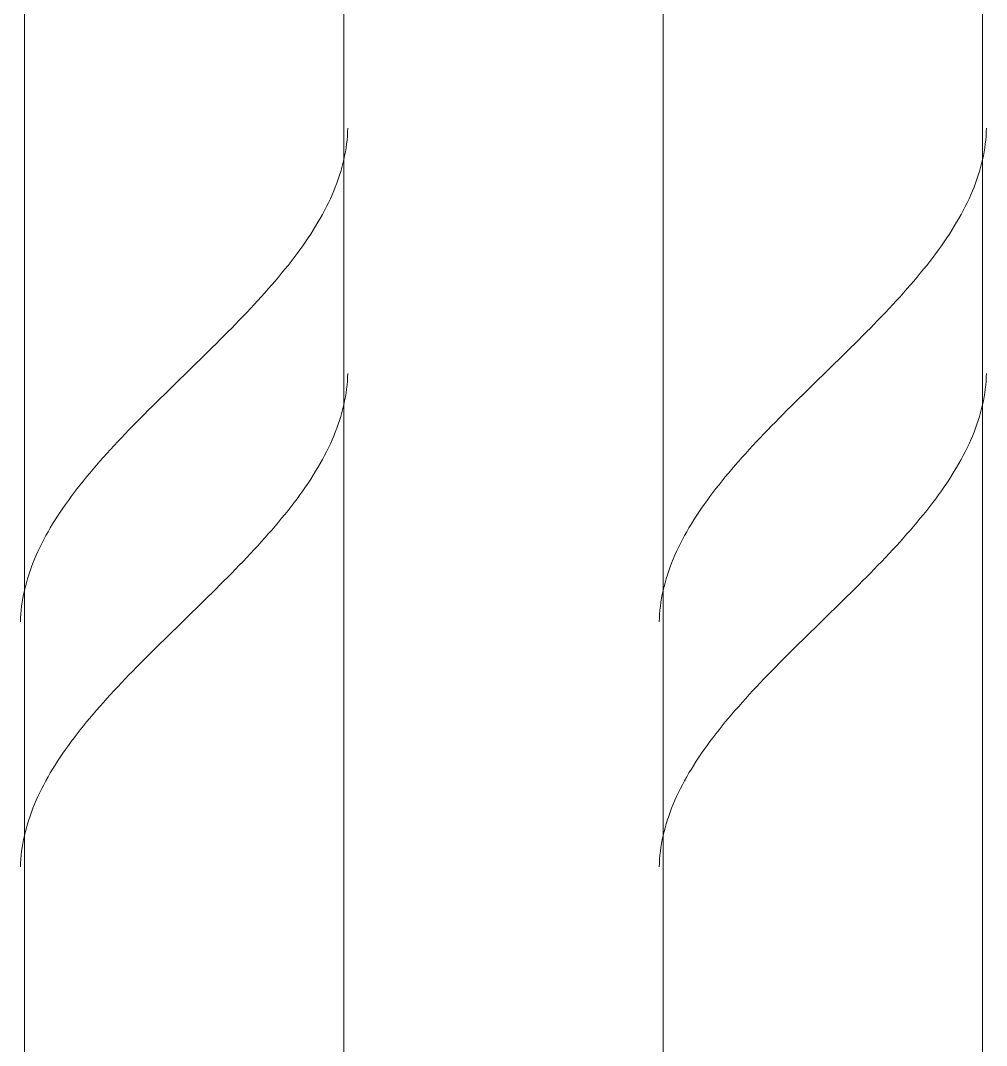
# Model space of a CAD drawing. Header units: inches. Extents: x -15746 to 650, y -81 to 12338.
# Drawn here: x -15746.417 to -15744.905, y -45.924 to -44.319 of the extents above; entities that cross this region are included whole.
import ezdxf

# ---------------------------------------------------------------- set-up
doc = ezdxf.new("R2010")
doc.units = ezdxf.units.IN
doc.header["$MEASUREMENT"] = 0
doc.layers.add('A-WALL', color=113, linetype='Continuous', lineweight=13)
doc.layers.add('A-WALL-PATT', color=111, linetype='Continuous', lineweight=18)

# ---------------------------------------------------------------- blocks, each defined once
blk = doc.blocks.new('FP_238-DETAIL - AT CMU SHELF AT RAMP')
at = {"layer": 'A-WALL', "lineweight": 18}
for p, q in [((16980.8521, -30.9791), (16980.8521, -47.4189)), ((16981.3521, -47.4189), (16981.3521, -30.9791))]:
    blk.add_line(p, q, dxfattribs=at)
at = {"layer": 'A-WALL-PATT', "lineweight": 9}
for p, q in [((16981.358, -44.4935), (16981.3583, -44.4874)), ((16981.3564, -44.512), (16981.3571, -44.5058)), ((16981.3571, -44.5058), (16981.3577, -44.4997)), ((16981.3577, -44.4997), (16981.358, -44.4935)), ((16981.3546, -44.5242), (16981.3556, -44.5181)), ((16981.3556, -44.5181), (16981.3564, -44.512)), ((16981.3507, -44.5426), (16981.3521, -44.5365)), ((16981.3521, -44.5365), (16981.3534, -44.5304)), ((16981.3534, -44.5304), (16981.3546, -44.5242)), ((16981.3473, -44.5549), (16981.3491, -44.5488)), ((16981.3491, -44.5488), (16981.3507, -44.5426)), ((16981.3412, -44.5733), (16981.3434, -44.5672)), ((16981.3434, -44.5672), (16981.3454, -44.561)), ((16981.3454, -44.561), (16981.3473, -44.5549)), ((16981.3337, -44.5917), (16981.3364, -44.5856)), ((16981.3364, -44.5856), (16981.3388, -44.5794)), ((16981.3388, -44.5794), (16981.3412, -44.5733)), ((16981.3281, -44.604), (16981.331, -44.5979)), ((16981.331, -44.5979), (16981.3337, -44.5917)), ((16981.3186, -44.6224), (16981.3219, -44.6163)), ((16981.3219, -44.6163), (16981.3251, -44.6101)), ((16981.3251, -44.6101), (16981.3281, -44.604)), ((16981.3079, -44.6408), (16981.3116, -44.6347)), ((16981.3116, -44.6347), (16981.3152, -44.6285)), ((16981.3152, -44.6285), (16981.3186, -44.6224)), ((16981.3002, -44.6531), (16981.3041, -44.6469)), ((16981.3041, -44.6469), (16981.3079, -44.6408)), ((16981.2877, -44.6715), (16981.292, -44.6654)), ((16981.292, -44.6654), (16981.2961, -44.6592)), ((16981.2961, -44.6592), (16981.3002, -44.6531)), ((16981.2788, -44.6838), (16981.2833, -44.6776)), ((16981.2833, -44.6776), (16981.2877, -44.6715)), ((16981.2647, -44.7022), (16981.2695, -44.696)), ((16981.2695, -44.696), (16981.2742, -44.6899)), ((16981.2742, -44.6899), (16981.2788, -44.6838)), ((16981.2496, -44.7206), (16981.2547, -44.7144)), ((16981.2547, -44.7144), (16981.2597, -44.7083)), ((16981.2597, -44.7083), (16981.2647, -44.7022)), ((16981.2392, -44.7328), (16981.2445, -44.7267)), ((16981.2445, -44.7267), (16981.2496, -44.7206)), ((16981.2229, -44.7513), (16981.2284, -44.7451)), ((16981.2284, -44.7451), (16981.2338, -44.739)), ((16981.2338, -44.739), (16981.2392, -44.7328)), ((16981.2059, -44.7697), (16981.2116, -44.7635)), ((16981.2116, -44.7635), (16981.2173, -44.7574)), ((16981.2173, -44.7574), (16981.2229, -44.7513)), ((16981.1943, -44.7819), (16981.2001, -44.7758)), ((16981.2001, -44.7758), (16981.2059, -44.7697)), ((16981.1765, -44.8003), (16981.1825, -44.7942)), ((16981.1825, -44.7942), (16981.1884, -44.7881)), ((16981.1884, -44.7881), (16981.1943, -44.7819)), ((16981.1643, -44.8126), (16981.1704, -44.8065)), ((16981.1704, -44.8065), (16981.1765, -44.8003)), ((16981.1459, -44.831), (16981.1521, -44.8249)), ((16981.1521, -44.8249), (16981.1582, -44.8187)), ((16981.1582, -44.8187), (16981.1643, -44.8126)), ((16981.1272, -44.8494), (16981.1334, -44.8433)), ((16981.1334, -44.8433), (16981.1397, -44.8372)), ((16981.1397, -44.8372), (16981.1459, -44.831)), ((16981.1146, -44.8617), (16981.1209, -44.8556)), ((16981.1209, -44.8556), (16981.1272, -44.8494)), ((16981.0958, -44.8801), (16981.1021, -44.874)), ((16981.1021, -44.874), (16981.1084, -44.8678)), ((16981.1084, -44.8678), (16981.1146, -44.8617)), ((16981.358, -44.8775), (16981.3583, -44.8713)), ((16981.0832, -44.8924), (16981.0895, -44.8862)), ((16981.0895, -44.8862), (16981.0958, -44.8801)), ((16981.3564, -44.8959), (16981.3571, -44.8897)), ((16981.3571, -44.8897), (16981.3577, -44.8836)), ((16981.3577, -44.8836), (16981.358, -44.8775)), ((16981.0645, -44.9108), (16981.0707, -44.9047)), ((16981.0707, -44.9047), (16981.077, -44.8985)), ((16981.077, -44.8985), (16981.0832, -44.8924)), ((16981.3546, -44.9081), (16981.3556, -44.902)), ((16981.3556, -44.902), (16981.3564, -44.8959)), ((16981.0459, -44.9292), (16981.0521, -44.9231)), ((16981.0521, -44.9231), (16981.0583, -44.9169)), ((16981.0583, -44.9169), (16981.0645, -44.9108)), ((16981.3507, -44.9266), (16981.3521, -44.9204)), ((16981.3521, -44.9204), (16981.3534, -44.9143)), ((16981.3534, -44.9143), (16981.3546, -44.9081)), ((16981.0337, -44.9415), (16981.0398, -44.9353)), ((16981.0398, -44.9353), (16981.0459, -44.9292)), ((16981.3454, -44.945), (16981.3473, -44.9388)), ((16981.3473, -44.9388), (16981.3491, -44.9327)), ((16981.3491, -44.9327), (16981.3507, -44.9266)), ((16981.0157, -44.9599), (16981.0217, -44.9537)), ((16981.0217, -44.9537), (16981.0277, -44.9476)), ((16981.0277, -44.9476), (16981.0337, -44.9415)), ((16981.3412, -44.9572), (16981.3434, -44.9511)), ((16981.3434, -44.9511), (16981.3454, -44.945)), ((16980.9982, -44.9783), (16981.004, -44.9721)), ((16981.004, -44.9721), (16981.0098, -44.966)), ((16981.0098, -44.966), (16981.0157, -44.9599)), ((16981.3337, -44.9756), (16981.3364, -44.9695)), ((16981.3364, -44.9695), (16981.3388, -44.9634)), ((16981.3388, -44.9634), (16981.3412, -44.9572)), ((16980.9868, -44.9906), (16980.9925, -44.9844)), ((16980.9925, -44.9844), (16980.9982, -44.9783)), ((16981.3251, -44.994), (16981.3281, -44.9879)), ((16981.3281, -44.9879), (16981.331, -44.9818)), ((16981.331, -44.9818), (16981.3337, -44.9756)), ((16980.9703, -45.009), (16980.9757, -45.0028)), ((16980.9757, -45.0028), (16980.9813, -44.9967)), ((16980.9813, -44.9967), (16980.9868, -44.9906)), ((16981.3186, -45.0063), (16981.3219, -45.0002)), ((16981.3219, -45.0002), (16981.3251, -44.994)), ((16980.9597, -45.0212), (16980.965, -45.0151)), ((16980.965, -45.0151), (16980.9703, -45.009)), ((16981.3079, -45.0247), (16981.3116, -45.0186)), ((16981.3116, -45.0186), (16981.3152, -45.0125)), ((16981.3152, -45.0125), (16981.3186, -45.0063)), ((16980.9444, -45.0396), (16980.9494, -45.0335)), ((16980.9494, -45.0335), (16980.9545, -45.0274)), ((16980.9545, -45.0274), (16980.9597, -45.0212)), ((16981.3002, -45.037), (16981.3041, -45.0309)), ((16981.3041, -45.0309), (16981.3079, -45.0247)), ((16980.93, -45.058), (16980.9347, -45.0519)), ((16980.9347, -45.0519), (16980.9395, -45.0458)), ((16980.9395, -45.0458), (16980.9444, -45.0396)), ((16981.2877, -45.0554), (16981.292, -45.0493)), ((16981.292, -45.0493), (16981.2961, -45.0431)), ((16981.2961, -45.0431), (16981.3002, -45.037)), ((16980.9209, -45.0703), (16980.9254, -45.0642)), ((16980.9254, -45.0642), (16980.93, -45.058)), ((16981.2742, -45.0738), (16981.2788, -45.0677)), ((16981.2788, -45.0677), (16981.2833, -45.0615)), ((16981.2833, -45.0615), (16981.2877, -45.0554)), ((16980.908, -45.0887), (16980.9122, -45.0826)), ((16980.9122, -45.0826), (16980.9165, -45.0765)), ((16980.9165, -45.0765), (16980.9209, -45.0703)), ((16981.2647, -45.0861), (16981.2695, -45.0799)), ((16981.2695, -45.0799), (16981.2742, -45.0738)), ((16980.9, -45.101), (16980.904, -45.0949)), ((16980.904, -45.0949), (16980.908, -45.0887)), ((16981.2496, -45.1045), (16981.2547, -45.0984)), ((16981.2547, -45.0984), (16981.2597, -45.0922)), ((16981.2597, -45.0922), (16981.2647, -45.0861)), ((16980.889, -45.1194), (16980.8925, -45.1133)), ((16980.8925, -45.1133), (16980.8962, -45.1071)), ((16980.8962, -45.1071), (16980.9, -45.101)), ((16981.2338, -45.1229), (16981.2392, -45.1168)), ((16981.2392, -45.1168), (16981.2445, -45.1106)), ((16981.2445, -45.1106), (16981.2496, -45.1045)), ((16980.8791, -45.1378), (16980.8823, -45.1317)), ((16980.8823, -45.1317), (16980.8856, -45.1255)), ((16980.8856, -45.1255), (16980.889, -45.1194)), ((16981.2229, -45.1352), (16981.2284, -45.129)), ((16981.2284, -45.129), (16981.2338, -45.1229)), ((16980.8732, -45.1501), (16980.8761, -45.144)), ((16980.8761, -45.144), (16980.8791, -45.1378)), ((16981.2059, -45.1536), (16981.2116, -45.1474)), ((16981.2116, -45.1474), (16981.2173, -45.1413)), ((16981.2173, -45.1413), (16981.2229, -45.1352)), ((16980.8653, -45.1685), (16980.8678, -45.1624)), ((16980.8678, -45.1624), (16980.8704, -45.1562)), ((16980.8704, -45.1562), (16980.8732, -45.1501)), ((16981.1943, -45.1659), (16981.2001, -45.1597)), ((16981.2001, -45.1597), (16981.2059, -45.1536)), ((16980.8587, -45.1869), (16980.8608, -45.1808)), ((16980.8608, -45.1808), (16980.863, -45.1746)), ((16980.863, -45.1746), (16980.8653, -45.1685)), ((16981.1765, -45.1843), (16981.1825, -45.1781)), ((16981.1825, -45.1781), (16981.1884, -45.172)), ((16981.1884, -45.172), (16981.1943, -45.1659)), ((16980.8551, -45.1992), (16980.8568, -45.193)), ((16980.8568, -45.193), (16980.8587, -45.1869)), ((16981.1582, -45.2027), (16981.1643, -45.1965)), ((16981.1643, -45.1965), (16981.1704, -45.1904)), ((16981.1704, -45.1904), (16981.1765, -45.1843)), ((16980.8507, -45.2176), (16980.852, -45.2114)), ((16980.852, -45.2114), (16980.8535, -45.2053)), ((16980.8535, -45.2053), (16980.8551, -45.1992)), ((16981.1459, -45.2149), (16981.1521, -45.2088)), ((16981.1521, -45.2088), (16981.1582, -45.2027)), ((16980.8486, -45.2299), (16980.8496, -45.2237)), ((16980.8496, -45.2237), (16980.8507, -45.2176)), ((16981.1272, -45.2333), (16981.1334, -45.2272)), ((16981.1334, -45.2272), (16981.1397, -45.2211)), ((16981.1397, -45.2211), (16981.1459, -45.2149)), ((16980.8465, -45.2483), (16980.847, -45.2421)), ((16980.847, -45.2421), (16980.8477, -45.236)), ((16980.8477, -45.236), (16980.8486, -45.2299)), ((16981.1146, -45.2456), (16981.1209, -45.2395)), ((16981.1209, -45.2395), (16981.1272, -45.2333)), ((16980.8459, -45.2605), (16980.8461, -45.2544)), ((16980.8461, -45.2544), (16980.8465, -45.2483)), ((16981.0958, -45.264), (16981.1021, -45.2579)), ((16981.1021, -45.2579), (16981.1084, -45.2518)), ((16981.1084, -45.2518), (16981.1146, -45.2456)), ((16981.077, -45.2824), (16981.0832, -45.2763)), ((16981.0832, -45.2763), (16981.0895, -45.2702)), ((16981.0895, -45.2702), (16981.0958, -45.264)), ((16981.0645, -45.2947), (16981.0707, -45.2886)), ((16981.0707, -45.2886), (16981.077, -45.2824)), ((16981.0459, -45.3131), (16981.0521, -45.307)), ((16981.0521, -45.307), (16981.0583, -45.3008)), ((16981.0583, -45.3008), (16981.0645, -45.2947)), ((16981.0277, -45.3315), (16981.0337, -45.3254)), ((16981.0337, -45.3254), (16981.0398, -45.3192)), ((16981.0398, -45.3192), (16981.0459, -45.3131)), ((16981.0157, -45.3438), (16981.0217, -45.3377)), ((16981.0217, -45.3377), (16981.0277, -45.3315)), ((16980.9982, -45.3622), (16981.004, -45.3561)), ((16981.004, -45.3561), (16981.0098, -45.3499)), ((16981.0098, -45.3499), (16981.0157, -45.3438)), ((16980.9868, -45.3745), (16980.9925, -45.3683)), ((16980.9925, -45.3683), (16980.9982, -45.3622)), ((16980.9703, -45.3929), (16980.9757, -45.3867)), ((16980.9757, -45.3867), (16980.9813, -45.3806)), ((16980.9813, -45.3806), (16980.9868, -45.3745)), ((16980.9545, -45.4113), (16980.9597, -45.4052)), ((16980.9597, -45.4052), (16980.965, -45.399)), ((16980.965, -45.399), (16980.9703, -45.3929)), ((16980.9444, -45.4236), (16980.9494, -45.4174)), ((16980.9494, -45.4174), (16980.9545, -45.4113)), ((16980.93, -45.442), (16980.9347, -45.4358)), ((16980.9347, -45.4358), (16980.9395, -45.4297)), ((16980.9395, -45.4297), (16980.9444, -45.4236)), ((16980.9209, -45.4542), (16980.9254, -45.4481)), ((16980.9254, -45.4481), (16980.93, -45.442)), ((16980.908, -45.4726), (16980.9122, -45.4665)), ((16980.9122, -45.4665), (16980.9165, -45.4604)), ((16980.9165, -45.4604), (16980.9209, -45.4542)), ((16980.8962, -45.4911), (16980.9, -45.4849)), ((16980.9, -45.4849), (16980.904, -45.4788)), ((16980.904, -45.4788), (16980.908, -45.4726)), ((16980.889, -45.5033), (16980.8925, -45.4972)), ((16980.8925, -45.4972), (16980.8962, -45.4911)), ((16980.8791, -45.5217), (16980.8823, -45.5156)), ((16980.8823, -45.5156), (16980.8856, -45.5095)), ((16980.8856, -45.5095), (16980.889, -45.5033)), ((16980.8704, -45.5401), (16980.8732, -45.534)), ((16980.8732, -45.534), (16980.8761, -45.5279)), ((16980.8761, -45.5279), (16980.8791, -45.5217)), ((16980.8653, -45.5524), (16980.8678, -45.5463)), ((16980.8678, -45.5463), (16980.8704, -45.5401)), ((16980.8587, -45.5708), (16980.8608, -45.5647)), ((16980.8608, -45.5647), (16980.863, -45.5586)), ((16980.863, -45.5586), (16980.8653, -45.5524)), ((16980.8551, -45.5831), (16980.8568, -45.577)), ((16980.8568, -45.577), (16980.8587, -45.5708)), ((16980.8507, -45.6015), (16980.852, -45.5954)), ((16980.852, -45.5954), (16980.8535, -45.5892)), ((16980.8535, -45.5892), (16980.8551, -45.5831)), ((16980.8477, -45.6199), (16980.8486, -45.6138)), ((16980.8486, -45.6138), (16980.8496, -45.6076)), ((16980.8496, -45.6076), (16980.8507, -45.6015)), ((16980.8465, -45.6322), (16980.847, -45.626)), ((16980.847, -45.626), (16980.8477, -45.6199)), ((16980.8459, -45.6445), (16980.8461, -45.6383)), ((16980.8461, -45.6383), (16980.8465, -45.6322))]:
    blk.add_line(p, q, dxfattribs=at)
blk = doc.blocks.new('Dowel4 - Dowel-1882244-DETAIL - AT CMU SHELF AT RAMP')
at = {"layer": 'A-WALL', "lineweight": 18}
blk.add_blockref('FP_238-DETAIL - AT CMU SHELF AT RAMP', (-16363.1316, 0), dxfattribs=at)
blk = doc.blocks.new('FP_241-DETAIL - AT CMU SHELF AT RAMP')
at = {"layer": 'A-WALL', "lineweight": 18}
for p, q in [((16979.8521, -33.4189), (16979.8521, -73.4189)), ((16980.3521, -73.4189), (16980.3521, -33.4189))]:
    blk.add_line(p, q, dxfattribs=at)
at = {"layer": 'A-WALL-PATT', "lineweight": 9}
for p, q in [((16980.358, -44.4935), (16980.3583, -44.4874)), ((16980.3564, -44.512), (16980.3571, -44.5058)), ((16980.3571, -44.5058), (16980.3577, -44.4997)), ((16980.3577, -44.4997), (16980.358, -44.4935)), ((16980.3546, -44.5242), (16980.3556, -44.5181)), ((16980.3556, -44.5181), (16980.3564, -44.512)), ((16980.3507, -44.5426), (16980.3521, -44.5365)), ((16980.3521, -44.5365), (16980.3534, -44.5304)), ((16980.3534, -44.5304), (16980.3546, -44.5242)), ((16980.3473, -44.5549), (16980.3491, -44.5488)), ((16980.3491, -44.5488), (16980.3507, -44.5426)), ((16980.3412, -44.5733), (16980.3434, -44.5672)), ((16980.3434, -44.5672), (16980.3454, -44.561)), ((16980.3454, -44.561), (16980.3473, -44.5549)), ((16980.3337, -44.5917), (16980.3364, -44.5856)), ((16980.3364, -44.5856), (16980.3388, -44.5794)), ((16980.3388, -44.5794), (16980.3412, -44.5733)), ((16980.3281, -44.604), (16980.331, -44.5979)), ((16980.331, -44.5979), (16980.3337, -44.5917)), ((16980.3186, -44.6224), (16980.3219, -44.6163)), ((16980.3219, -44.6163), (16980.3251, -44.6101)), ((16980.3251, -44.6101), (16980.3281, -44.604)), ((16980.3079, -44.6408), (16980.3116, -44.6347)), ((16980.3116, -44.6347), (16980.3152, -44.6285)), ((16980.3152, -44.6285), (16980.3186, -44.6224)), ((16980.3002, -44.6531), (16980.3041, -44.6469)), ((16980.3041, -44.6469), (16980.3079, -44.6408)), ((16980.2877, -44.6715), (16980.292, -44.6654)), ((16980.292, -44.6654), (16980.2961, -44.6592)), ((16980.2961, -44.6592), (16980.3002, -44.6531)), ((16980.2788, -44.6838), (16980.2833, -44.6776)), ((16980.2833, -44.6776), (16980.2877, -44.6715)), ((16980.2647, -44.7022), (16980.2695, -44.696)), ((16980.2695, -44.696), (16980.2742, -44.6899)), ((16980.2742, -44.6899), (16980.2788, -44.6838)), ((16980.2496, -44.7206), (16980.2547, -44.7144)), ((16980.2547, -44.7144), (16980.2597, -44.7083)), ((16980.2597, -44.7083), (16980.2647, -44.7022)), ((16980.2392, -44.7328), (16980.2445, -44.7267)), ((16980.2445, -44.7267), (16980.2496, -44.7206)), ((16980.2229, -44.7513), (16980.2284, -44.7451)), ((16980.2284, -44.7451), (16980.2338, -44.739)), ((16980.2338, -44.739), (16980.2392, -44.7328)), ((16980.2059, -44.7697), (16980.2116, -44.7635)), ((16980.2116, -44.7635), (16980.2173, -44.7574)), ((16980.2173, -44.7574), (16980.2229, -44.7513)), ((16980.1943, -44.7819), (16980.2001, -44.7758)), ((16980.2001, -44.7758), (16980.2059, -44.7697)), ((16980.1765, -44.8003), (16980.1825, -44.7942)), ((16980.1825, -44.7942), (16980.1884, -44.7881)), ((16980.1884, -44.7881), (16980.1943, -44.7819)), ((16980.1643, -44.8126), (16980.1704, -44.8065)), ((16980.1704, -44.8065), (16980.1765, -44.8003)), ((16980.1459, -44.831), (16980.1521, -44.8249)), ((16980.1521, -44.8249), (16980.1582, -44.8187)), ((16980.1582, -44.8187), (16980.1643, -44.8126)), ((16980.1272, -44.8494), (16980.1334, -44.8433)), ((16980.1334, -44.8433), (16980.1397, -44.8372)), ((16980.1397, -44.8372), (16980.1459, -44.831)), ((16980.1146, -44.8617), (16980.1209, -44.8556)), ((16980.1209, -44.8556), (16980.1272, -44.8494)), ((16980.0958, -44.8801), (16980.1021, -44.874)), ((16980.1021, -44.874), (16980.1084, -44.8678)), ((16980.1084, -44.8678), (16980.1146, -44.8617)), ((16980.358, -44.8775), (16980.3583, -44.8713)), ((16980.0832, -44.8924), (16980.0895, -44.8862)), ((16980.0895, -44.8862), (16980.0958, -44.8801)), ((16980.3564, -44.8959), (16980.3571, -44.8897)), ((16980.3571, -44.8897), (16980.3577, -44.8836)), ((16980.3577, -44.8836), (16980.358, -44.8775)), ((16980.0645, -44.9108), (16980.0707, -44.9047)), ((16980.0707, -44.9047), (16980.077, -44.8985)), ((16980.077, -44.8985), (16980.0832, -44.8924)), ((16980.3546, -44.9081), (16980.3556, -44.902)), ((16980.3556, -44.902), (16980.3564, -44.8959)), ((16980.0459, -44.9292), (16980.0521, -44.9231)), ((16980.0521, -44.9231), (16980.0583, -44.9169)), ((16980.0583, -44.9169), (16980.0645, -44.9108)), ((16980.3507, -44.9266), (16980.3521, -44.9204)), ((16980.3521, -44.9204), (16980.3534, -44.9143)), ((16980.3534, -44.9143), (16980.3546, -44.9081)), ((16980.0337, -44.9415), (16980.0398, -44.9353)), ((16980.0398, -44.9353), (16980.0459, -44.9292)), ((16980.3454, -44.945), (16980.3473, -44.9388)), ((16980.3473, -44.9388), (16980.3491, -44.9327)), ((16980.3491, -44.9327), (16980.3507, -44.9266)), ((16980.0157, -44.9599), (16980.0217, -44.9537)), ((16980.0217, -44.9537), (16980.0277, -44.9476)), ((16980.0277, -44.9476), (16980.0337, -44.9415)), ((16980.3412, -44.9572), (16980.3434, -44.9511)), ((16980.3434, -44.9511), (16980.3454, -44.945)), ((16979.9982, -44.9783), (16980.004, -44.9721)), ((16980.004, -44.9721), (16980.0098, -44.966)), ((16980.0098, -44.966), (16980.0157, -44.9599)), ((16980.3337, -44.9756), (16980.3364, -44.9695)), ((16980.3364, -44.9695), (16980.3388, -44.9634)), ((16980.3388, -44.9634), (16980.3412, -44.9572)), ((16979.9868, -44.9906), (16979.9925, -44.9844)), ((16979.9925, -44.9844), (16979.9982, -44.9783)), ((16980.3251, -44.994), (16980.3281, -44.9879)), ((16980.3281, -44.9879), (16980.331, -44.9818)), ((16980.331, -44.9818), (16980.3337, -44.9756)), ((16979.9703, -45.009), (16979.9757, -45.0028)), ((16979.9757, -45.0028), (16979.9813, -44.9967)), ((16979.9813, -44.9967), (16979.9868, -44.9906)), ((16980.3186, -45.0063), (16980.3219, -45.0002)), ((16980.3219, -45.0002), (16980.3251, -44.994)), ((16979.9597, -45.0212), (16979.965, -45.0151)), ((16979.965, -45.0151), (16979.9703, -45.009)), ((16980.3079, -45.0247), (16980.3116, -45.0186)), ((16980.3116, -45.0186), (16980.3152, -45.0125)), ((16980.3152, -45.0125), (16980.3186, -45.0063)), ((16979.9444, -45.0396), (16979.9494, -45.0335)), ((16979.9494, -45.0335), (16979.9545, -45.0274)), ((16979.9545, -45.0274), (16979.9597, -45.0212)), ((16980.3002, -45.037), (16980.3041, -45.0309)), ((16980.3041, -45.0309), (16980.3079, -45.0247)), ((16979.93, -45.058), (16979.9347, -45.0519)), ((16979.9347, -45.0519), (16979.9395, -45.0458)), ((16979.9395, -45.0458), (16979.9444, -45.0396)), ((16980.2877, -45.0554), (16980.292, -45.0493)), ((16980.292, -45.0493), (16980.2961, -45.0431)), ((16980.2961, -45.0431), (16980.3002, -45.037)), ((16979.9209, -45.0703), (16979.9254, -45.0642)), ((16979.9254, -45.0642), (16979.93, -45.058)), ((16980.2742, -45.0738), (16980.2788, -45.0677)), ((16980.2788, -45.0677), (16980.2833, -45.0615)), ((16980.2833, -45.0615), (16980.2877, -45.0554)), ((16979.908, -45.0887), (16979.9122, -45.0826)), ((16979.9122, -45.0826), (16979.9165, -45.0765)), ((16979.9165, -45.0765), (16979.9209, -45.0703)), ((16980.2647, -45.0861), (16980.2695, -45.0799)), ((16980.2695, -45.0799), (16980.2742, -45.0738)), ((16979.9, -45.101), (16979.904, -45.0949)), ((16979.904, -45.0949), (16979.908, -45.0887)), ((16980.2496, -45.1045), (16980.2547, -45.0984)), ((16980.2547, -45.0984), (16980.2597, -45.0922)), ((16980.2597, -45.0922), (16980.2647, -45.0861)), ((16979.889, -45.1194), (16979.8925, -45.1133)), ((16979.8925, -45.1133), (16979.8962, -45.1071)), ((16979.8962, -45.1071), (16979.9, -45.101)), ((16980.2338, -45.1229), (16980.2392, -45.1168)), ((16980.2392, -45.1168), (16980.2445, -45.1106)), ((16980.2445, -45.1106), (16980.2496, -45.1045)), ((16979.8791, -45.1378), (16979.8823, -45.1317)), ((16979.8823, -45.1317), (16979.8856, -45.1255)), ((16979.8856, -45.1255), (16979.889, -45.1194)), ((16980.2229, -45.1352), (16980.2284, -45.129)), ((16980.2284, -45.129), (16980.2338, -45.1229)), ((16979.8732, -45.1501), (16979.8761, -45.144)), ((16979.8761, -45.144), (16979.8791, -45.1378)), ((16980.2059, -45.1536), (16980.2116, -45.1474)), ((16980.2116, -45.1474), (16980.2173, -45.1413)), ((16980.2173, -45.1413), (16980.2229, -45.1352)), ((16979.8653, -45.1685), (16979.8678, -45.1624)), ((16979.8678, -45.1624), (16979.8704, -45.1562)), ((16979.8704, -45.1562), (16979.8732, -45.1501)), ((16980.1943, -45.1659), (16980.2001, -45.1597)), ((16980.2001, -45.1597), (16980.2059, -45.1536)), ((16979.8587, -45.1869), (16979.8608, -45.1808)), ((16979.8608, -45.1808), (16979.863, -45.1746)), ((16979.863, -45.1746), (16979.8653, -45.1685)), ((16980.1765, -45.1843), (16980.1825, -45.1781)), ((16980.1825, -45.1781), (16980.1884, -45.172)), ((16980.1884, -45.172), (16980.1943, -45.1659)), ((16979.8551, -45.1992), (16979.8568, -45.193)), ((16979.8568, -45.193), (16979.8587, -45.1869)), ((16980.1582, -45.2027), (16980.1643, -45.1965)), ((16980.1643, -45.1965), (16980.1704, -45.1904)), ((16980.1704, -45.1904), (16980.1765, -45.1843)), ((16979.8507, -45.2176), (16979.852, -45.2114)), ((16979.852, -45.2114), (16979.8535, -45.2053)), ((16979.8535, -45.2053), (16979.8551, -45.1992)), ((16980.1459, -45.2149), (16980.1521, -45.2088)), ((16980.1521, -45.2088), (16980.1582, -45.2027)), ((16979.8486, -45.2299), (16979.8496, -45.2237)), ((16979.8496, -45.2237), (16979.8507, -45.2176)), ((16980.1272, -45.2333), (16980.1334, -45.2272)), ((16980.1334, -45.2272), (16980.1397, -45.2211)), ((16980.1397, -45.2211), (16980.1459, -45.2149)), ((16979.8465, -45.2483), (16979.847, -45.2421)), ((16979.847, -45.2421), (16979.8477, -45.236)), ((16979.8477, -45.236), (16979.8486, -45.2299)), ((16980.1146, -45.2456), (16980.1209, -45.2395)), ((16980.1209, -45.2395), (16980.1272, -45.2333)), ((16979.8459, -45.2605), (16979.8461, -45.2544)), ((16979.8461, -45.2544), (16979.8465, -45.2483)), ((16980.0958, -45.264), (16980.1021, -45.2579)), ((16980.1021, -45.2579), (16980.1084, -45.2518)), ((16980.1084, -45.2518), (16980.1146, -45.2456)), ((16980.077, -45.2824), (16980.0832, -45.2763)), ((16980.0832, -45.2763), (16980.0895, -45.2702)), ((16980.0895, -45.2702), (16980.0958, -45.264)), ((16980.0645, -45.2947), (16980.0707, -45.2886)), ((16980.0707, -45.2886), (16980.077, -45.2824)), ((16980.0459, -45.3131), (16980.0521, -45.307)), ((16980.0521, -45.307), (16980.0583, -45.3008)), ((16980.0583, -45.3008), (16980.0645, -45.2947)), ((16980.0277, -45.3315), (16980.0337, -45.3254)), ((16980.0337, -45.3254), (16980.0398, -45.3192)), ((16980.0398, -45.3192), (16980.0459, -45.3131)), ((16980.0157, -45.3438), (16980.0217, -45.3377)), ((16980.0217, -45.3377), (16980.0277, -45.3315)), ((16979.9982, -45.3622), (16980.004, -45.3561)), ((16980.004, -45.3561), (16980.0098, -45.3499)), ((16980.0098, -45.3499), (16980.0157, -45.3438)), ((16979.9868, -45.3745), (16979.9925, -45.3683)), ((16979.9925, -45.3683), (16979.9982, -45.3622)), ((16979.9703, -45.3929), (16979.9757, -45.3867)), ((16979.9757, -45.3867), (16979.9813, -45.3806)), ((16979.9813, -45.3806), (16979.9868, -45.3745)), ((16979.9545, -45.4113), (16979.9597, -45.4052)), ((16979.9597, -45.4052), (16979.965, -45.399)), ((16979.965, -45.399), (16979.9703, -45.3929)), ((16979.9444, -45.4236), (16979.9494, -45.4174)), ((16979.9494, -45.4174), (16979.9545, -45.4113)), ((16979.93, -45.442), (16979.9347, -45.4358)), ((16979.9347, -45.4358), (16979.9395, -45.4297)), ((16979.9395, -45.4297), (16979.9444, -45.4236)), ((16979.9209, -45.4542), (16979.9254, -45.4481)), ((16979.9254, -45.4481), (16979.93, -45.442)), ((16979.908, -45.4726), (16979.9122, -45.4665)), ((16979.9122, -45.4665), (16979.9165, -45.4604)), ((16979.9165, -45.4604), (16979.9209, -45.4542)), ((16979.8962, -45.4911), (16979.9, -45.4849)), ((16979.9, -45.4849), (16979.904, -45.4788)), ((16979.904, -45.4788), (16979.908, -45.4726)), ((16979.889, -45.5033), (16979.8925, -45.4972)), ((16979.8925, -45.4972), (16979.8962, -45.4911)), ((16979.8791, -45.5217), (16979.8823, -45.5156)), ((16979.8823, -45.5156), (16979.8856, -45.5095)), ((16979.8856, -45.5095), (16979.889, -45.5033)), ((16979.8704, -45.5401), (16979.8732, -45.534)), ((16979.8732, -45.534), (16979.8761, -45.5279)), ((16979.8761, -45.5279), (16979.8791, -45.5217)), ((16979.8653, -45.5524), (16979.8678, -45.5463)), ((16979.8678, -45.5463), (16979.8704, -45.5401)), ((16979.8587, -45.5708), (16979.8608, -45.5647)), ((16979.8608, -45.5647), (16979.863, -45.5586)), ((16979.863, -45.5586), (16979.8653, -45.5524)), ((16979.8551, -45.5831), (16979.8568, -45.577)), ((16979.8568, -45.577), (16979.8587, -45.5708)), ((16979.8507, -45.6015), (16979.852, -45.5954)), ((16979.852, -45.5954), (16979.8535, -45.5892)), ((16979.8535, -45.5892), (16979.8551, -45.5831)), ((16979.8477, -45.6199), (16979.8486, -45.6138)), ((16979.8486, -45.6138), (16979.8496, -45.6076)), ((16979.8496, -45.6076), (16979.8507, -45.6015)), ((16979.8465, -45.6322), (16979.847, -45.626)), ((16979.847, -45.626), (16979.8477, -45.6199)), ((16979.8459, -45.6445), (16979.8461, -45.6383)), ((16979.8461, -45.6383), (16979.8465, -45.6322))]:
    blk.add_line(p, q, dxfattribs=at)
blk = doc.blocks.new('Dowel3 - Dowel-1882403-DETAIL - AT CMU SHELF AT RAMP')
at = {"layer": 'A-WALL', "lineweight": 18}
blk.add_blockref('FP_241-DETAIL - AT CMU SHELF AT RAMP', (-16363.1316, 0), dxfattribs=at)

msp = doc.modelspace()

# ---------------------------------------------------------------- block references
at = {"layer": 'A-WALL', "lineweight": 18}
for name in ['Dowel4 - Dowel-1882244-DETAIL - AT CMU SHELF AT RAMP', 'Dowel3 - Dowel-1882403-DETAIL - AT CMU SHELF AT RAMP']:
    msp.add_blockref(name, (-16363.13158, 0), dxfattribs=at)

doc.saveas('drawing.dxf')
